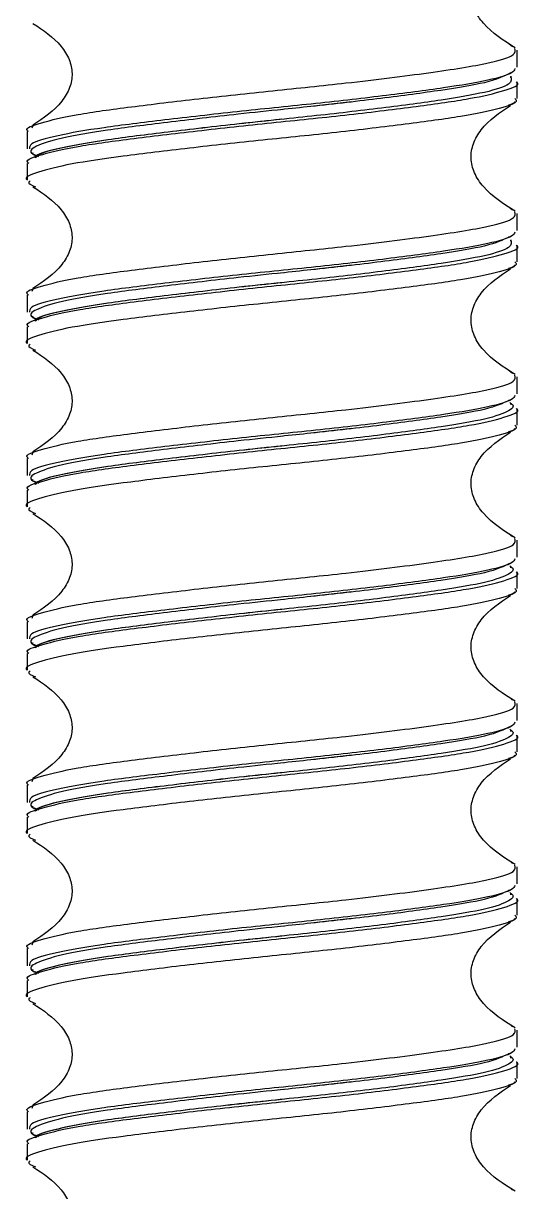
# Model space of a CAD drawing. Header units: millimetres. Extents: x -300 to 1184, y 5 to 1469.
# Drawn here: x 356.88 to 364.99, y 586.64 to 605.71 of the extents above; entities that cross this region are included whole.
import ezdxf

# ---------------------------------------------------------------- set-up
doc = ezdxf.new("R2010")
doc.units = ezdxf.units.MM

msp = doc.modelspace()

# ---------------------------------------------------------------- linework, layer by layer
at = {"color": 7, "linetype": 'Continuous', "lineweight": 25}
for p, q in [((364.804, 605.381), (364.864, 605.329)), ((364.937, 604.993), (364.937, 605.273)), ((364.837, 604.844), (364.83, 604.818)), ((364.937, 604.484), (364.937, 604.753)), ((362.24, 604.428), (361.569, 604.351)), ((357.04, 604.052), (357.018, 603.995)), ((356.937, 603.941), (356.937, 603.659)), ((356.937, 603.419), (356.937, 603.151)), ((364.804, 602.714), (364.864, 602.662)), ((364.937, 602.326), (364.937, 602.607)), ((364.837, 602.177), (364.83, 602.151)), ((364.937, 601.817), (364.937, 602.086)), ((362.24, 601.762), (361.569, 601.685)), ((357.04, 601.385), (357.018, 601.329)), ((356.937, 601.274), (356.937, 600.992)), ((356.937, 600.752), (356.937, 600.484)), ((364.804, 600.047), (364.864, 599.996)), ((364.937, 599.659), (364.937, 599.94)), ((364.837, 599.51), (364.83, 599.484)), ((364.937, 599.151), (364.937, 599.42)), ((362.24, 599.095), (361.569, 599.018)), ((357.04, 598.718), (357.018, 598.662)), ((356.937, 598.607), (356.937, 598.325)), ((356.937, 598.086), (356.937, 597.817)), ((364.804, 597.381), (364.864, 597.329)), ((364.937, 596.993), (364.937, 597.273)), ((364.837, 596.844), (364.83, 596.818)), ((364.937, 596.484), (364.937, 596.753)), ((362.24, 596.429), (361.569, 596.351)), ((357.04, 596.052), (357.018, 595.995)), ((356.937, 595.941), (356.937, 595.659)), ((356.937, 595.419), (356.937, 595.151)), ((364.804, 594.714), (364.864, 594.662)), ((364.937, 594.326), (364.937, 594.607)), ((364.837, 594.177), (364.83, 594.151)), ((364.937, 593.817), (364.937, 594.086)), ((362.24, 593.762), (361.569, 593.685)), ((357.04, 593.385), (357.018, 593.329)), ((356.937, 593.274), (356.937, 592.992)), ((356.937, 592.752), (356.937, 592.484)), ((364.804, 592.047), (364.864, 591.996)), ((364.937, 591.659), (364.937, 591.94)), ((364.837, 591.51), (364.83, 591.484)), ((364.937, 591.151), (364.937, 591.42)), ((362.24, 591.095), (361.569, 591.018)), ((357.04, 590.718), (357.018, 590.662)), ((356.937, 590.607), (356.937, 590.325)), ((356.937, 590.086), (356.937, 589.817)), ((364.804, 589.381), (364.864, 589.329)), ((364.937, 588.993), (364.937, 589.273)), ((364.837, 588.844), (364.83, 588.818)), ((364.937, 588.484), (364.937, 588.753)), ((362.24, 588.429), (361.569, 588.351)), ((357.04, 588.052), (357.018, 587.995)), ((356.937, 587.941), (356.937, 587.659)), ((356.937, 587.419), (356.937, 587.151)), ((364.804, 586.714), (364.864, 586.662))]:
    msp.add_line(p, q, dxfattribs=at)
for points, knots in [([(364.906, 605.31), (364.717, 605.428), (364.45, 605.595), (364.231, 605.925), (364.169, 606.173), (364.213, 606.422), (364.406, 606.751), (364.654, 606.918), (364.829, 607.036)], [0, 0, 0, 0, 0.2783506, 0.3942752, 0.4999728, 0.6056679, 0.7215927, 1, 1, 1, 1]), ([(357.034, 605.708), (357.201, 605.597), (357.439, 605.439), (357.635, 605.128), (357.688, 604.89), (357.643, 604.65), (357.45, 604.326), (357.205, 604.162), (357.032, 604.047)], [0, 0, 0, 0, 0.273015, 0.389182, 0.496401, 0.603601, 0.720287, 1, 1, 1, 1]), ([(356.959, 603.941), (356.952, 603.947), (356.894, 603.996), (357.142, 604.085), (357.708, 604.222), (358.612, 604.345), (359.721, 604.478), (360.946, 604.61), (362.272, 604.744), (363.561, 604.906), (364.48, 605.05), (364.927, 605.189), (364.907, 605.264), (364.899, 605.297)], [0, 0, 0, 0, 0.013651, 0.108666, 0.205466, 0.300109, 0.396402, 0.49258, 0.5873, 0.707927, 0.829084, 0.925888, 1, 1, 1, 1]), ([(364.902, 604.969), (364.892, 604.947), (364.863, 604.885), (364.489, 604.775), (363.777, 604.656), (362.768, 604.523), (361.591, 604.391), (360.35, 604.267), (359.17, 604.13), (358.146, 604.006), (357.396, 603.875), (356.975, 603.756), (356.977, 603.686), (356.977, 603.659)], [0, 0, 0, 0, 0.050753, 0.14174, 0.239732, 0.339504, 0.439061, 0.537198, 0.637467, 0.735693, 0.835134, 0.934996, 1, 1, 1, 1]), ([(364.829, 604.844), (364.844, 604.802), (364.874, 604.717), (364.458, 604.581), (363.739, 604.458), (362.754, 604.325), (361.602, 604.193), (360.384, 604.069), (359.226, 603.932), (358.214, 603.808), (357.484, 603.676), (357.098, 603.575), (357.083, 603.523), (357.08, 603.513)], [0, 0, 0, 0, 0.096899, 0.195552, 0.291988, 0.390179, 0.488157, 0.584736, 0.683418, 0.780085, 0.877949, 0.976227, 1, 1, 1, 1]), ([(364.83, 604.899), (364.723, 604.845), (364.526, 604.747), (363.725, 604.616), (362.744, 604.483), (361.81, 604.376), (361.243, 604.316), (361.079, 604.299)], [0, 0, 0, 0, 0.259239, 0.474031, 0.692728, 0.910953, 1, 1, 1, 1]), ([(356.965, 603.419), (356.956, 603.427), (356.9, 603.478), (357.159, 603.569), (357.742, 603.706), (358.658, 603.829), (359.774, 603.962), (361.001, 604.095), (362.225, 604.218), (363.32, 604.355), (364.212, 604.479), (364.748, 604.61), (365.004, 604.704), (364.926, 604.75), (364.921, 604.753)], [0, 0, 0, 0, 0.018248, 0.11493, 0.213427, 0.309732, 0.407717, 0.505583, 0.601967, 0.700482, 0.797036, 0.894683, 0.992836, 1, 1, 1, 1]), ([(364.902, 604.484), (364.912, 604.473), (364.964, 604.42), (364.684, 604.319), (364.072, 604.188), (363.138, 604.064), (362.013, 603.927), (360.78, 603.803), (359.564, 603.671), (358.479, 603.537), (357.608, 603.415), (357.094, 603.277), (356.876, 603.195), (356.938, 603.151), (356.938, 603.151)], [0, 0, 0, 0, 0.024544, 0.122637, 0.220352, 0.316835, 0.415345, 0.511772, 0.609561, 0.707597, 0.803858, 0.902335, 0.999085, 1, 1, 1, 1]), ([(364.888, 604.43), (364.891, 604.427), (364.908, 604.409), (364.847, 604.39), (364.797, 604.374)], [0, 0, 0, 0, 0.1675637, 1, 1, 1, 1]), ([(361.118, 604.303), (360.873, 604.278), (360.223, 604.21), (359.209, 604.09), (358.208, 603.966), (357.454, 603.834), (357.052, 603.7), (356.945, 603.607), (357.091, 603.549), (357.126, 603.536)], [0, 0, 0, 0, 0.103485, 0.274339, 0.441707, 0.611147, 0.781304, 0.94819, 1, 1, 1, 1]), ([(364.906, 602.643), (364.717, 602.761), (364.45, 602.928), (364.231, 603.258), (364.169, 603.507), (364.213, 603.755), (364.406, 604.085), (364.654, 604.252), (364.829, 604.369)], [0, 0, 0, 0, 0.2783506, 0.3942752, 0.4999728, 0.6056679, 0.7215927, 1, 1, 1, 1]), ([(361.099, 604.142), (360.865, 604.117), (360.226, 604.05), (359.222, 603.932), (358.209, 603.808), (357.476, 603.676), (357.086, 603.574), (357.073, 603.519), (357.07, 603.507)], [0, 0, 0, 0, 0.119372, 0.32656, 0.529523, 0.734999, 0.941339, 1, 1, 1, 1]), ([(357.034, 603.594), (357.028, 603.588), (357.012, 603.572), (357.065, 603.555), (357.098, 603.544)], [0, 0, 0, 0, 0.368276, 1, 1, 1, 1]), ([(356.991, 603.137), (356.981, 603.131), (356.928, 603.1), (357.009, 603.068), (357.076, 603.042)], [0, 0, 0, 0, 0.172985, 1, 1, 1, 1]), ([(357.034, 603.042), (357.201, 602.931), (357.439, 602.773), (357.635, 602.461), (357.688, 602.224), (357.643, 601.983), (357.45, 601.659), (357.205, 601.496), (357.032, 601.38)], [0, 0, 0, 0, 0.273015, 0.389187, 0.496399, 0.603606, 0.720291, 1, 1, 1, 1]), ([(356.959, 601.274), (356.952, 601.28), (356.894, 601.33), (357.142, 601.418), (357.708, 601.555), (358.612, 601.678), (359.721, 601.811), (360.946, 601.944), (362.272, 602.078), (363.561, 602.239), (364.48, 602.384), (364.927, 602.523), (364.907, 602.598), (364.899, 602.63)], [0, 0, 0, 0, 0.013652, 0.108666, 0.205466, 0.300109, 0.396402, 0.49258, 0.5873, 0.707927, 0.829084, 0.925888, 1, 1, 1, 1]), ([(364.902, 602.302), (364.892, 602.28), (364.863, 602.219), (364.489, 602.109), (363.777, 601.99), (362.768, 601.856), (361.591, 601.724), (360.35, 601.601), (359.17, 601.464), (358.146, 601.339), (357.396, 601.208), (356.975, 601.089), (356.977, 601.02), (356.977, 600.992)], [0, 0, 0, 0, 0.0507525, 0.14174, 0.239732, 0.339504, 0.439061, 0.5371977, 0.6374673, 0.7356931, 0.835134, 0.9349956, 1, 1, 1, 1]), ([(364.829, 602.177), (364.844, 602.135), (364.874, 602.051), (364.458, 601.914), (363.739, 601.791), (362.754, 601.658), (361.602, 601.526), (360.384, 601.402), (359.226, 601.265), (358.214, 601.141), (357.484, 601.01), (357.098, 600.909), (357.083, 600.856), (357.08, 600.846)], [0, 0, 0, 0, 0.096899, 0.195552, 0.291988, 0.390179, 0.488157, 0.584736, 0.683418, 0.780085, 0.877949, 0.976227, 1, 1, 1, 1]), ([(364.806, 602.223), (364.704, 602.172), (364.511, 602.077), (363.725, 601.949), (362.744, 601.816), (361.81, 601.709), (361.243, 601.65), (361.079, 601.632)], [0, 0, 0, 0, 0.248224, 0.46621, 0.688159, 0.90963, 1, 1, 1, 1]), ([(356.965, 600.752), (356.956, 600.761), (356.9, 600.812), (357.159, 600.902), (357.742, 601.039), (358.658, 601.162), (359.774, 601.295), (361.001, 601.428), (362.225, 601.551), (363.32, 601.688), (364.212, 601.813), (364.748, 601.944), (365.004, 602.037), (364.926, 602.083), (364.921, 602.086)], [0, 0, 0, 0, 0.018248, 0.11493, 0.213427, 0.309732, 0.407717, 0.505583, 0.601967, 0.700482, 0.797036, 0.894683, 0.992837, 1, 1, 1, 1]), ([(364.902, 601.817), (364.912, 601.807), (364.964, 601.754), (364.684, 601.653), (364.072, 601.521), (363.138, 601.397), (362.013, 601.26), (360.78, 601.136), (359.564, 601.004), (358.479, 600.871), (357.608, 600.748), (357.094, 600.611), (356.876, 600.527), (356.938, 600.484), (356.938, 600.484)], [0, 0, 0, 0, 0.024544, 0.122637, 0.220352, 0.316835, 0.415345, 0.511772, 0.609561, 0.707597, 0.803858, 0.902335, 0.999085, 1, 1, 1, 1]), ([(364.888, 601.763), (364.891, 601.76), (364.908, 601.742), (364.847, 601.723), (364.797, 601.708)], [0, 0, 0, 0, 0.167564, 1, 1, 1, 1]), ([(361.118, 601.637), (360.873, 601.611), (360.223, 601.543), (359.209, 601.423), (358.208, 601.299), (357.454, 601.168), (357.052, 601.033), (356.945, 600.94), (357.091, 600.883), (357.126, 600.869)], [0, 0, 0, 0, 0.103485, 0.274339, 0.441707, 0.611147, 0.781304, 0.94819, 1, 1, 1, 1]), ([(364.906, 599.977), (364.717, 600.095), (364.45, 600.262), (364.231, 600.591), (364.169, 600.84), (364.213, 601.089), (364.406, 601.418), (364.654, 601.585), (364.829, 601.703)], [0, 0, 0, 0, 0.278356, 0.394274, 0.499972, 0.605667, 0.721592, 1, 1, 1, 1]), ([(361.099, 601.475), (360.865, 601.451), (360.226, 601.384), (359.222, 601.265), (358.209, 601.141), (357.476, 601.01), (357.086, 600.907), (357.073, 600.853), (357.07, 600.841)], [0, 0, 0, 0, 0.119372, 0.32656, 0.529524, 0.734998, 0.941339, 1, 1, 1, 1]), ([(357.034, 600.927), (357.028, 600.921), (357.012, 600.905), (357.065, 600.888), (357.098, 600.877)], [0, 0, 0, 0, 0.368276, 1, 1, 1, 1]), ([(356.991, 600.47), (356.981, 600.464), (356.928, 600.433), (357.009, 600.402), (357.076, 600.375)], [0, 0, 0, 0, 0.172985, 1, 1, 1, 1]), ([(357.034, 600.375), (357.201, 600.264), (357.439, 600.106), (357.635, 599.795), (357.688, 599.557), (357.643, 599.316), (357.45, 598.993), (357.205, 598.829), (357.032, 598.714)], [0, 0, 0, 0, 0.273014, 0.389182, 0.4964, 0.603606, 0.720291, 1, 1, 1, 1]), ([(356.959, 598.607), (356.952, 598.614), (356.894, 598.663), (357.142, 598.751), (357.708, 598.888), (358.612, 599.011), (359.721, 599.145), (360.946, 599.277), (362.272, 599.411), (363.561, 599.573), (364.48, 599.717), (364.927, 599.856), (364.907, 599.931), (364.899, 599.964)], [0, 0, 0, 0, 0.013651, 0.108666, 0.205466, 0.300109, 0.396402, 0.49258, 0.5873, 0.707927, 0.829084, 0.925888, 1, 1, 1, 1]), ([(364.902, 599.635), (364.892, 599.613), (364.863, 599.552), (364.489, 599.442), (363.777, 599.323), (362.768, 599.19), (361.591, 599.058), (360.35, 598.934), (359.17, 598.797), (358.146, 598.673), (357.396, 598.541), (356.975, 598.423), (356.977, 598.353), (356.977, 598.325)], [0, 0, 0, 0, 0.050752, 0.14174, 0.239732, 0.339504, 0.439061, 0.537198, 0.637467, 0.735693, 0.835134, 0.934996, 1, 1, 1, 1]), ([(364.816, 599.518), (364.82, 599.515), (364.904, 599.471), (364.847, 599.384), (364.466, 599.248), (363.737, 599.125), (362.755, 598.991), (361.602, 598.859), (360.384, 598.736), (359.226, 598.599), (358.214, 598.474), (357.484, 598.343), (357.098, 598.242), (357.083, 598.19), (357.08, 598.179)], [0, 0, 0, 0, 0.005496, 0.101862, 0.199973, 0.295879, 0.39353, 0.49097, 0.587019, 0.685157, 0.781294, 0.878619, 0.976358, 1, 1, 1, 1]), ([(364.806, 599.556), (364.704, 599.506), (364.511, 599.411), (363.725, 599.282), (362.744, 599.149), (361.81, 599.043), (361.243, 598.983), (361.079, 598.966)], [0, 0, 0, 0, 0.248225, 0.46621, 0.688159, 0.90963, 1, 1, 1, 1]), ([(356.965, 598.086), (356.956, 598.094), (356.9, 598.145), (357.159, 598.236), (357.742, 598.373), (358.658, 598.496), (359.774, 598.629), (361.001, 598.761), (362.225, 598.885), (363.32, 599.022), (364.212, 599.146), (364.748, 599.277), (365.004, 599.37), (364.926, 599.416), (364.921, 599.42)], [0, 0, 0, 0, 0.018248, 0.11493, 0.213428, 0.309732, 0.407717, 0.505583, 0.601967, 0.700482, 0.797036, 0.894683, 0.992836, 1, 1, 1, 1]), ([(364.902, 599.151), (364.912, 599.14), (364.964, 599.087), (364.684, 598.986), (364.072, 598.854), (363.138, 598.73), (362.013, 598.593), (360.78, 598.47), (359.564, 598.338), (358.479, 598.204), (357.608, 598.081), (357.094, 597.944), (356.876, 597.861), (356.938, 597.818), (356.938, 597.817)], [0, 0, 0, 0, 0.024544, 0.122637, 0.220352, 0.316835, 0.415345, 0.511772, 0.609561, 0.707597, 0.803858, 0.902335, 0.999085, 1, 1, 1, 1]), ([(364.888, 599.096), (364.891, 599.093), (364.908, 599.075), (364.847, 599.057), (364.797, 599.041)], [0, 0, 0, 0, 0.1675637, 1, 1, 1, 1]), ([(361.118, 598.97), (360.873, 598.944), (360.223, 598.876), (359.209, 598.756), (358.208, 598.632), (357.454, 598.501), (357.052, 598.367), (356.945, 598.273), (357.091, 598.216), (357.126, 598.202)], [0, 0, 0, 0, 0.103485, 0.274339, 0.441707, 0.611147, 0.781304, 0.94819, 1, 1, 1, 1]), ([(364.906, 597.31), (364.717, 597.428), (364.45, 597.595), (364.231, 597.925), (364.169, 598.173), (364.213, 598.422), (364.406, 598.751), (364.654, 598.918), (364.829, 599.036)], [0, 0, 0, 0, 0.278356, 0.39428, 0.499971, 0.605666, 0.721597, 1, 1, 1, 1]), ([(361.099, 598.808), (360.865, 598.784), (360.226, 598.717), (359.222, 598.599), (358.209, 598.474), (357.476, 598.343), (357.086, 598.24), (357.073, 598.186), (357.07, 598.174)], [0, 0, 0, 0, 0.119372, 0.32656, 0.529524, 0.734998, 0.941339, 1, 1, 1, 1]), ([(357.034, 598.261), (357.028, 598.255), (357.012, 598.239), (357.065, 598.222), (357.098, 598.211)], [0, 0, 0, 0, 0.368279, 1, 1, 1, 1]), ([(356.991, 597.803), (356.981, 597.798), (356.928, 597.767), (357.009, 597.735), (357.076, 597.709)], [0, 0, 0, 0, 0.172985, 1, 1, 1, 1]), ([(357.034, 597.708), (357.201, 597.597), (357.439, 597.439), (357.635, 597.128), (357.688, 596.89), (357.643, 596.65), (357.45, 596.326), (357.205, 596.162), (357.032, 596.047)], [0, 0, 0, 0, 0.273015, 0.389182, 0.4964, 0.6036, 0.720291, 1, 1, 1, 1]), ([(356.959, 595.941), (356.952, 595.947), (356.894, 595.996), (357.142, 596.085), (357.708, 596.222), (358.612, 596.345), (359.721, 596.478), (360.946, 596.61), (362.272, 596.744), (363.561, 596.906), (364.48, 597.05), (364.927, 597.189), (364.907, 597.264), (364.899, 597.297)], [0, 0, 0, 0, 0.013651, 0.108666, 0.205466, 0.300109, 0.396402, 0.49258, 0.5873, 0.707927, 0.829084, 0.925888, 1, 1, 1, 1]), ([(364.902, 596.969), (364.892, 596.947), (364.863, 596.885), (364.489, 596.776), (363.777, 596.656), (362.768, 596.523), (361.591, 596.391), (360.35, 596.267), (359.17, 596.13), (358.146, 596.006), (357.396, 595.875), (356.975, 595.756), (356.977, 595.686), (356.977, 595.659)], [0, 0, 0, 0, 0.050753, 0.14174, 0.239732, 0.339504, 0.439061, 0.537198, 0.637467, 0.735693, 0.835134, 0.934996, 1, 1, 1, 1]), ([(364.816, 596.851), (364.82, 596.848), (364.904, 596.804), (364.847, 596.718), (364.466, 596.581), (363.737, 596.458), (362.755, 596.325), (361.602, 596.193), (360.384, 596.069), (359.226, 595.932), (358.214, 595.808), (357.484, 595.676), (357.098, 595.575), (357.083, 595.523), (357.08, 595.513)], [0, 0, 0, 0, 0.005496, 0.101862, 0.199973, 0.295879, 0.393531, 0.49097, 0.587019, 0.685158, 0.781294, 0.87862, 0.976358, 1, 1, 1, 1]), ([(364.83, 596.899), (364.723, 596.845), (364.526, 596.747), (363.725, 596.616), (362.744, 596.483), (361.81, 596.376), (361.243, 596.316), (361.079, 596.299)], [0, 0, 0, 0, 0.259239, 0.474031, 0.692728, 0.910954, 1, 1, 1, 1]), ([(356.965, 595.419), (356.956, 595.427), (356.9, 595.478), (357.159, 595.569), (357.742, 595.706), (358.658, 595.829), (359.774, 595.962), (361.001, 596.095), (362.225, 596.218), (363.32, 596.355), (364.212, 596.479), (364.748, 596.61), (365.004, 596.704), (364.926, 596.75), (364.921, 596.753)], [0, 0, 0, 0, 0.018248, 0.11493, 0.213428, 0.309732, 0.407716, 0.505584, 0.601967, 0.700482, 0.797036, 0.894683, 0.992836, 1, 1, 1, 1]), ([(364.902, 596.484), (364.912, 596.473), (364.964, 596.42), (364.684, 596.319), (364.072, 596.188), (363.138, 596.064), (362.013, 595.927), (360.78, 595.803), (359.564, 595.671), (358.479, 595.537), (357.608, 595.415), (357.094, 595.278), (356.876, 595.194), (356.938, 595.151), (356.938, 595.151)], [0, 0, 0, 0, 0.024544, 0.122637, 0.220352, 0.316835, 0.415345, 0.511772, 0.609561, 0.707597, 0.803858, 0.902335, 0.999085, 1, 1, 1, 1]), ([(364.888, 596.43), (364.891, 596.427), (364.908, 596.409), (364.847, 596.39), (364.797, 596.374)], [0, 0, 0, 0, 0.1675637, 1, 1, 1, 1]), ([(361.118, 596.303), (360.873, 596.278), (360.223, 596.21), (359.209, 596.09), (358.208, 595.966), (357.454, 595.834), (357.052, 595.7), (356.945, 595.607), (357.091, 595.549), (357.126, 595.536)], [0, 0, 0, 0, 0.103485, 0.274339, 0.441707, 0.611147, 0.781304, 0.948189, 1, 1, 1, 1]), ([(364.906, 594.643), (364.717, 594.761), (364.45, 594.928), (364.231, 595.258), (364.169, 595.507), (364.213, 595.755), (364.406, 596.085), (364.654, 596.252), (364.829, 596.369)], [0, 0, 0, 0, 0.2783506, 0.3942752, 0.4999728, 0.6056679, 0.7215927, 1, 1, 1, 1]), ([(361.099, 596.142), (360.865, 596.117), (360.226, 596.05), (359.222, 595.932), (358.209, 595.808), (357.476, 595.676), (357.086, 595.574), (357.073, 595.519), (357.07, 595.507)], [0, 0, 0, 0, 0.119372, 0.32656, 0.529523, 0.734998, 0.941339, 1, 1, 1, 1]), ([(357.034, 595.594), (357.028, 595.588), (357.012, 595.572), (357.065, 595.555), (357.098, 595.544)], [0, 0, 0, 0, 0.368276, 1, 1, 1, 1]), ([(356.991, 595.137), (356.981, 595.131), (356.928, 595.1), (357.009, 595.068), (357.076, 595.042)], [0, 0, 0, 0, 0.172985, 1, 1, 1, 1]), ([(357.034, 595.042), (357.201, 594.931), (357.439, 594.773), (357.635, 594.461), (357.688, 594.224), (357.643, 593.983), (357.45, 593.659), (357.205, 593.496), (357.032, 593.38)], [0, 0, 0, 0, 0.273011, 0.389183, 0.496395, 0.603602, 0.720287, 1, 1, 1, 1]), ([(356.959, 593.274), (356.952, 593.28), (356.894, 593.33), (357.142, 593.418), (357.708, 593.555), (358.612, 593.678), (359.721, 593.811), (360.946, 593.944), (362.272, 594.078), (363.561, 594.239), (364.48, 594.384), (364.927, 594.523), (364.907, 594.598), (364.899, 594.63)], [0, 0, 0, 0, 0.013652, 0.108666, 0.205466, 0.300109, 0.396402, 0.49258, 0.5873, 0.707927, 0.829084, 0.925888, 1, 1, 1, 1]), ([(364.902, 594.302), (364.892, 594.28), (364.863, 594.219), (364.489, 594.109), (363.777, 593.99), (362.768, 593.856), (361.591, 593.724), (360.35, 593.601), (359.17, 593.464), (358.146, 593.339), (357.396, 593.208), (356.975, 593.089), (356.977, 593.02), (356.977, 592.992)], [0, 0, 0, 0, 0.0507527, 0.1417399, 0.2397321, 0.339504, 0.4390612, 0.5371977, 0.6374673, 0.7356933, 0.835134, 0.9349956, 1, 1, 1, 1]), ([(356.965, 592.752), (356.956, 592.761), (356.9, 592.812), (357.159, 592.902), (357.742, 593.039), (358.658, 593.162), (359.774, 593.295), (361.001, 593.428), (362.225, 593.551), (363.32, 593.688), (364.212, 593.813), (364.748, 593.944), (365.004, 594.037), (364.926, 594.083), (364.921, 594.086)], [0, 0, 0, 0, 0.0182477, 0.1149299, 0.2134275, 0.3097322, 0.4077166, 0.5055834, 0.6019673, 0.700482, 0.7970363, 0.8946829, 0.9928363, 1, 1, 1, 1]), ([(364.816, 594.184), (364.82, 594.182), (364.904, 594.137), (364.847, 594.051), (364.466, 593.914), (363.737, 593.791), (362.755, 593.658), (361.602, 593.526), (360.384, 593.402), (359.226, 593.265), (358.214, 593.141), (357.484, 593.01), (357.098, 592.909), (357.083, 592.856), (357.08, 592.846)], [0, 0, 0, 0, 0.005496, 0.101862, 0.199973, 0.295879, 0.393531, 0.49097, 0.587019, 0.685158, 0.781294, 0.87862, 0.976358, 1, 1, 1, 1]), ([(364.83, 594.232), (364.723, 594.178), (364.526, 594.08), (363.725, 593.949), (362.744, 593.816), (361.81, 593.709), (361.243, 593.65), (361.079, 593.632)], [0, 0, 0, 0, 0.259239, 0.474031, 0.692728, 0.910954, 1, 1, 1, 1]), ([(364.902, 593.817), (364.912, 593.807), (364.964, 593.754), (364.684, 593.652), (364.072, 593.521), (363.138, 593.397), (362.013, 593.26), (360.78, 593.136), (359.564, 593.004), (358.479, 592.871), (357.608, 592.748), (357.094, 592.611), (356.876, 592.528), (356.938, 592.484), (356.938, 592.484)], [0, 0, 0, 0, 0.024544, 0.122637, 0.220352, 0.316835, 0.415345, 0.511772, 0.609561, 0.707597, 0.803858, 0.902335, 0.999085, 1, 1, 1, 1]), ([(364.888, 593.763), (364.891, 593.76), (364.908, 593.742), (364.847, 593.723), (364.797, 593.708)], [0, 0, 0, 0, 0.1675637, 1, 1, 1, 1]), ([(361.118, 593.637), (360.873, 593.611), (360.223, 593.543), (359.209, 593.423), (358.208, 593.299), (357.454, 593.168), (357.052, 593.033), (356.945, 592.94), (357.091, 592.883), (357.126, 592.869)], [0, 0, 0, 0, 0.103485, 0.274339, 0.441707, 0.611147, 0.781304, 0.94819, 1, 1, 1, 1]), ([(364.906, 591.977), (364.717, 592.095), (364.45, 592.262), (364.231, 592.591), (364.169, 592.84), (364.213, 593.089), (364.406, 593.418), (364.654, 593.585), (364.829, 593.703)], [0, 0, 0, 0, 0.2783506, 0.3942752, 0.4999728, 0.6056679, 0.7215927, 1, 1, 1, 1]), ([(361.099, 593.475), (360.865, 593.451), (360.226, 593.384), (359.222, 593.265), (358.209, 593.141), (357.476, 593.01), (357.086, 592.907), (357.073, 592.853), (357.07, 592.841)], [0, 0, 0, 0, 0.119372, 0.32656, 0.529523, 0.734999, 0.941339, 1, 1, 1, 1]), ([(357.034, 592.927), (357.028, 592.921), (357.012, 592.905), (357.065, 592.888), (357.098, 592.877)], [0, 0, 0, 0, 0.368276, 1, 1, 1, 1]), ([(356.991, 592.47), (356.981, 592.464), (356.928, 592.433), (357.009, 592.402), (357.076, 592.375)], [0, 0, 0, 0, 0.172985, 1, 1, 1, 1]), ([(357.034, 592.375), (357.201, 592.264), (357.439, 592.106), (357.635, 591.795), (357.688, 591.557), (357.643, 591.316), (357.45, 590.993), (357.205, 590.829), (357.032, 590.714)], [0, 0, 0, 0, 0.273015, 0.389187, 0.496399, 0.603606, 0.720291, 1, 1, 1, 1]), ([(356.959, 590.607), (356.952, 590.614), (356.894, 590.663), (357.142, 590.751), (357.708, 590.889), (358.612, 591.011), (359.721, 591.145), (360.946, 591.277), (362.272, 591.411), (363.561, 591.573), (364.48, 591.717), (364.927, 591.856), (364.907, 591.931), (364.899, 591.964)], [0, 0, 0, 0, 0.013652, 0.108666, 0.205466, 0.300109, 0.396402, 0.49258, 0.5873, 0.707927, 0.829084, 0.925888, 1, 1, 1, 1]), ([(364.902, 591.635), (364.892, 591.613), (364.863, 591.552), (364.489, 591.442), (363.777, 591.323), (362.768, 591.19), (361.591, 591.058), (360.35, 590.934), (359.17, 590.797), (358.146, 590.673), (357.396, 590.541), (356.975, 590.423), (356.977, 590.353), (356.977, 590.325)], [0, 0, 0, 0, 0.0507525, 0.14174, 0.239732, 0.339504, 0.439061, 0.5371977, 0.6374673, 0.7356931, 0.835134, 0.9349956, 1, 1, 1, 1]), ([(356.965, 590.086), (356.956, 590.094), (356.9, 590.145), (357.159, 590.236), (357.742, 590.373), (358.658, 590.496), (359.774, 590.629), (361.001, 590.761), (362.225, 590.885), (363.32, 591.022), (364.212, 591.146), (364.748, 591.277), (365.004, 591.37), (364.926, 591.416), (364.921, 591.42)], [0, 0, 0, 0, 0.018248, 0.11493, 0.213427, 0.309732, 0.407716, 0.505583, 0.601967, 0.700482, 0.797036, 0.894683, 0.992836, 1, 1, 1, 1]), ([(364.816, 591.518), (364.82, 591.515), (364.904, 591.471), (364.847, 591.384), (364.466, 591.248), (363.737, 591.125), (362.755, 590.991), (361.602, 590.859), (360.384, 590.736), (359.226, 590.599), (358.214, 590.474), (357.484, 590.343), (357.098, 590.242), (357.083, 590.19), (357.08, 590.179)], [0, 0, 0, 0, 0.005496, 0.101862, 0.199973, 0.295879, 0.393531, 0.49097, 0.587019, 0.685158, 0.781294, 0.878619, 0.976358, 1, 1, 1, 1]), ([(364.806, 591.556), (364.704, 591.506), (364.511, 591.411), (363.725, 591.282), (362.744, 591.149), (361.81, 591.043), (361.243, 590.983), (361.079, 590.966)], [0, 0, 0, 0, 0.248224, 0.46621, 0.688159, 0.90963, 1, 1, 1, 1]), ([(364.902, 591.151), (364.912, 591.14), (364.964, 591.087), (364.684, 590.986), (364.072, 590.854), (363.138, 590.73), (362.013, 590.593), (360.78, 590.47), (359.564, 590.338), (358.479, 590.204), (357.608, 590.081), (357.094, 589.944), (356.876, 589.861), (356.938, 589.818), (356.938, 589.817)], [0, 0, 0, 0, 0.024544, 0.122637, 0.220352, 0.316835, 0.415345, 0.511772, 0.609561, 0.707597, 0.803858, 0.902335, 0.999085, 1, 1, 1, 1]), ([(364.906, 589.31), (364.717, 589.428), (364.45, 589.595), (364.231, 589.925), (364.169, 590.173), (364.213, 590.422), (364.406, 590.751), (364.654, 590.918), (364.829, 591.036)], [0, 0, 0, 0, 0.278355, 0.394273, 0.499971, 0.605666, 0.721598, 1, 1, 1, 1]), ([(364.888, 591.096), (364.891, 591.093), (364.908, 591.076), (364.847, 591.057), (364.797, 591.041)], [0, 0, 0, 0, 0.16756, 1, 1, 1, 1]), ([(361.118, 590.97), (360.873, 590.944), (360.223, 590.876), (359.209, 590.756), (358.208, 590.632), (357.454, 590.501), (357.052, 590.367), (356.945, 590.273), (357.091, 590.216), (357.126, 590.202)], [0, 0, 0, 0, 0.103485, 0.274339, 0.441707, 0.611147, 0.781304, 0.94819, 1, 1, 1, 1]), ([(361.099, 590.808), (360.865, 590.784), (360.226, 590.717), (359.222, 590.599), (358.209, 590.474), (357.476, 590.343), (357.086, 590.24), (357.073, 590.186), (357.07, 590.174)], [0, 0, 0, 0, 0.119372, 0.32656, 0.529524, 0.734998, 0.941339, 1, 1, 1, 1]), ([(357.034, 590.261), (357.028, 590.255), (357.012, 590.239), (357.065, 590.222), (357.098, 590.211)], [0, 0, 0, 0, 0.368276, 1, 1, 1, 1]), ([(356.991, 589.803), (356.981, 589.798), (356.928, 589.767), (357.009, 589.735), (357.076, 589.709)], [0, 0, 0, 0, 0.172985, 1, 1, 1, 1]), ([(357.034, 589.708), (357.201, 589.597), (357.439, 589.439), (357.635, 589.128), (357.688, 588.89), (357.643, 588.65), (357.45, 588.326), (357.205, 588.162), (357.032, 588.047)], [0, 0, 0, 0, 0.273015, 0.389182, 0.4964, 0.6036, 0.720291, 1, 1, 1, 1]), ([(356.959, 587.941), (356.952, 587.947), (356.894, 587.996), (357.142, 588.085), (357.708, 588.222), (358.612, 588.345), (359.721, 588.478), (360.946, 588.61), (362.272, 588.744), (363.561, 588.906), (364.48, 589.05), (364.927, 589.189), (364.907, 589.264), (364.899, 589.297)], [0, 0, 0, 0, 0.013651, 0.108666, 0.205466, 0.300109, 0.396402, 0.49258, 0.5873, 0.707927, 0.829084, 0.925888, 1, 1, 1, 1]), ([(364.902, 588.969), (364.892, 588.947), (364.863, 588.885), (364.489, 588.776), (363.777, 588.656), (362.768, 588.523), (361.591, 588.391), (360.35, 588.267), (359.17, 588.13), (358.146, 588.006), (357.396, 587.875), (356.975, 587.756), (356.977, 587.686), (356.977, 587.659)], [0, 0, 0, 0, 0.050753, 0.14174, 0.239732, 0.339504, 0.439061, 0.537198, 0.637467, 0.735693, 0.835134, 0.934996, 1, 1, 1, 1]), ([(356.965, 587.419), (356.956, 587.427), (356.9, 587.478), (357.159, 587.569), (357.742, 587.706), (358.658, 587.829), (359.774, 587.962), (361.001, 588.094), (362.225, 588.218), (363.32, 588.355), (364.212, 588.479), (364.748, 588.61), (365.004, 588.704), (364.926, 588.75), (364.921, 588.753)], [0, 0, 0, 0, 0.018248, 0.11493, 0.213428, 0.309732, 0.407717, 0.505583, 0.601967, 0.700482, 0.797036, 0.894683, 0.992836, 1, 1, 1, 1]), ([(364.816, 588.851), (364.82, 588.848), (364.904, 588.804), (364.847, 588.718), (364.466, 588.581), (363.737, 588.458), (362.755, 588.325), (361.602, 588.193), (360.384, 588.069), (359.226, 587.932), (358.214, 587.808), (357.484, 587.676), (357.098, 587.575), (357.083, 587.523), (357.08, 587.513)], [0, 0, 0, 0, 0.0054961, 0.1018622, 0.1999729, 0.295879, 0.3935305, 0.4909697, 0.5870186, 0.6851575, 0.7812934, 0.8786194, 0.9763578, 1, 1, 1, 1]), ([(364.806, 588.89), (364.704, 588.839), (364.511, 588.744), (363.725, 588.616), (362.744, 588.483), (361.81, 588.376), (361.243, 588.316), (361.079, 588.299)], [0, 0, 0, 0, 0.248225, 0.46621, 0.688159, 0.90963, 1, 1, 1, 1]), ([(364.902, 588.484), (364.912, 588.473), (364.964, 588.42), (364.684, 588.319), (364.072, 588.188), (363.138, 588.064), (362.013, 587.927), (360.78, 587.803), (359.564, 587.671), (358.479, 587.537), (357.608, 587.415), (357.094, 587.278), (356.876, 587.194), (356.938, 587.151), (356.938, 587.151)], [0, 0, 0, 0, 0.024544, 0.122637, 0.220352, 0.316835, 0.415345, 0.511772, 0.609561, 0.707597, 0.803858, 0.902335, 0.999085, 1, 1, 1, 1]), ([(364.906, 586.643), (364.717, 586.761), (364.45, 586.928), (364.231, 587.258), (364.169, 587.507), (364.213, 587.755), (364.406, 588.085), (364.654, 588.252), (364.829, 588.369)], [0, 0, 0, 0, 0.278352, 0.394277, 0.499976, 0.605664, 0.721596, 1, 1, 1, 1]), ([(364.888, 588.43), (364.891, 588.427), (364.908, 588.409), (364.847, 588.39), (364.797, 588.374)], [0, 0, 0, 0, 0.1675637, 1, 1, 1, 1]), ([(361.118, 588.303), (360.873, 588.278), (360.223, 588.21), (359.209, 588.09), (358.208, 587.966), (357.454, 587.834), (357.052, 587.7), (356.945, 587.607), (357.091, 587.549), (357.126, 587.536)], [0, 0, 0, 0, 0.103485, 0.274339, 0.441707, 0.611147, 0.781304, 0.948189, 1, 1, 1, 1]), ([(361.099, 588.142), (360.865, 588.117), (360.226, 588.05), (359.222, 587.932), (358.209, 587.808), (357.476, 587.676), (357.086, 587.574), (357.073, 587.519), (357.07, 587.507)], [0, 0, 0, 0, 0.119372, 0.32656, 0.529523, 0.734998, 0.941339, 1, 1, 1, 1]), ([(357.034, 587.594), (357.028, 587.588), (357.012, 587.572), (357.065, 587.555), (357.098, 587.544)], [0, 0, 0, 0, 0.368274, 1, 1, 1, 1]), ([(356.991, 587.137), (356.981, 587.131), (356.928, 587.1), (357.009, 587.068), (357.076, 587.042)], [0, 0, 0, 0, 0.172985, 1, 1, 1, 1]), ([(357.034, 587.042), (357.201, 586.931), (357.439, 586.773), (357.635, 586.461), (357.688, 586.224), (357.643, 585.983), (357.45, 585.659), (357.205, 585.496), (357.032, 585.38)], [0, 0, 0, 0, 0.273015, 0.389182, 0.496401, 0.603601, 0.720287, 1, 1, 1, 1])]:
    msp.add_open_spline(points, degree=3, knots=knots, dxfattribs=at)

doc.saveas('drawing.dxf')
